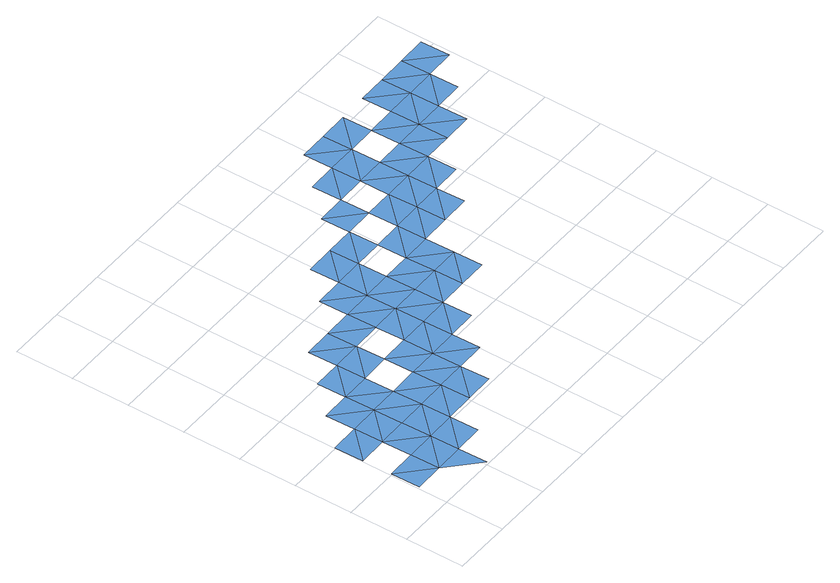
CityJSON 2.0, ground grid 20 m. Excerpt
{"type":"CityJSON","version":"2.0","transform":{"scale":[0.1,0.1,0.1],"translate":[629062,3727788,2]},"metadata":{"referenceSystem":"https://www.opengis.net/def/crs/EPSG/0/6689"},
"CityObjects":{
"waterbody1":{"type":"WaterBody","attributes":{"name":"福岡県津波浸水想定図","class":"1140","function":"2","WaterBodyTsunamiRiskAttribute.description":"1","WaterBodyTsunamiRiskAttribute.rank":"3"},"geometry":[{"type":"MultiSurface","lod":"1","boundaries":[[[0,1,2]],[[0,3,1]],[[4,5,6]],[[5,4,7]],[[3,8,7]],[[7,8,9]],[[10,5,11]],[[10,11,12]],[[9,13,11]],[[9,8,13]],[[8,14,13]],[[11,13,15]],[[16,12,17]],[[13,18,15]],[[12,19,17]],[[18,20,15]],[[21,20,22]],[[22,23,21]],[[24,25,26]],[[24,26,27]],[[23,28,26]],[[29,28,23]],[[30,27,31]],[[32,28,29]],[[33,30,31]],[[28,34,31]],[[32,34,28]],[[34,35,31]],[[36,35,34]],[[37,35,36]],[[38,37,39]],[[40,41,42]],[[37,43,39]],[[43,44,39]],[[41,40,45]],[[46,40,39]],[[44,43,47]],[[39,44,46]],[[46,48,49]],[[50,49,48]],[[51,50,48]],[[50,51,52]],[[53,52,54]],[[53,54,55]],[[54,56,55]],[[55,56,57]],[[54,58,56]],[[57,56,59]],[[59,56,60]],[[60,61,59]]]}]},
"waterbody2":{"type":"WaterBody","attributes":{"name":"福岡県津波浸水想定図","class":"1140","function":"2","WaterBodyTsunamiRiskAttribute.description":"1","WaterBodyTsunamiRiskAttribute.rank":"2"},"geometry":[{"type":"MultiSurface","lod":"1","boundaries":[[[8,3,0]],[[0,62,8]],[[62,14,8]],[[63,14,62]],[[15,12,11]],[[14,18,13]],[[12,15,19]],[[18,14,64]],[[19,25,17]],[[64,65,18]],[[66,65,64]],[[65,20,18]],[[19,21,25]],[[20,65,22]],[[29,23,22]],[[67,29,22]],[[32,29,67]],[[67,68,32]],[[31,69,33]],[[36,34,32]],[[31,35,69]],[[36,32,70]],[[69,42,71]],[[36,72,37]],[[69,38,42]],[[72,43,37]],[[73,44,47]],[[48,46,44]],[[47,74,73]],[[44,73,48]],[[75,76,77]],[[53,76,75]],[[78,52,51]],[[54,52,78]],[[60,56,58]],[[60,58,79]],[[80,61,60]],[[81,61,80]]]}]},
"waterbody3":{"type":"WaterBody","attributes":{"name":"福岡県津波浸水想定図","class":"1140","function":"2","WaterBodyTsunamiRiskAttribute.description":"1","WaterBodyTsunamiRiskAttribute.rank":"1"},"geometry":[{"type":"MultiSurface","lod":"1","boundaries":[[[82,62,0]],[[7,11,5]],[[7,9,11]],[[22,65,83]],[[83,67,22]],[[28,27,26]],[[27,28,31]],[[84,72,70]],[[36,70,72]],[[49,75,85]],[[75,49,50]],[[48,73,51]],[[73,86,51]],[[54,78,87]],[[87,58,54]]]}]},
"waterbody4":{"type":"WaterBody","attributes":{"name":"福岡県津波浸水想定図","class":"1140","function":"2","WaterBodyTsunamiRiskAttribute.description":"1","WaterBodyTsunamiRiskAttribute.rank":"4"},"geometry":[{"type":"MultiSurface","lod":"1","boundaries":[[[17,25,88]],[[88,25,24]],[[33,71,89]],[[33,69,71]],[[85,90,45]],[[45,49,85]],[[91,85,75]],[[75,77,91]]]}]}
},
"vertices":[
[107,105,2],[5,203,1],[7,104,2],[105,205,2],[3,303,1],[101,405,2],[1,403,1],[103,305,2],[205,207,3],[203,307,2],[99,505,1],[201,407,2],[199,507,1],[303,309,2],[305,209,3],[301,409,1],[197,607,1],[297,609,1],[403,311,4],[299,509,1],[401,411,3],[399,511,3],[501,413,2],[499,513,3],[395,711,1],[397,611,1],[497,613,1],[495,713,1],[597,615,1],[599,515,2],[493,813,1],[595,715,1],[699,517,2],[593,815,1],[697,617,2],[695,717,1],[797,619,2],[795,719,1],[793,819,1],[893,821,1],[891,921,0],[789,1019,0],[791,919,1],[895,721,1],[993,823,1],[889,1021,0],[991,923,0],[995,723,1],[1091,925,0],[989,1023,0],[1089,1025,0],[1191,926,0],[1189,1026,0],[1187,1126,0],[1289,1028,0],[1287,1128,0],[1387,1130,0],[1285,1228,0],[1389,1030,0],[1385,1230,0],[1487,1132,0],[1485,1232,0],
[207,107,3],[307,109,3],[405,211,3],[503,313,2],[505,213,4],[601,415,2],[701,417,2],[693,817,1],[799,519,2],[691,917,1],[897,621,1],[1093,825,0],[1095,725,1],[1087,1124,0],[1185,1226,0],[1085,1224,0],[1291,928,0],[1489,1032,0],[1587,1134,0],[1585,1234,0],
[209,7,3],[603,315,2],[899,521,2],[987,1123,0],[1193,827,0],[1391,930,0],
[295,709,1],[591,915,1],[887,1121,0],[985,1223,0]
]}
